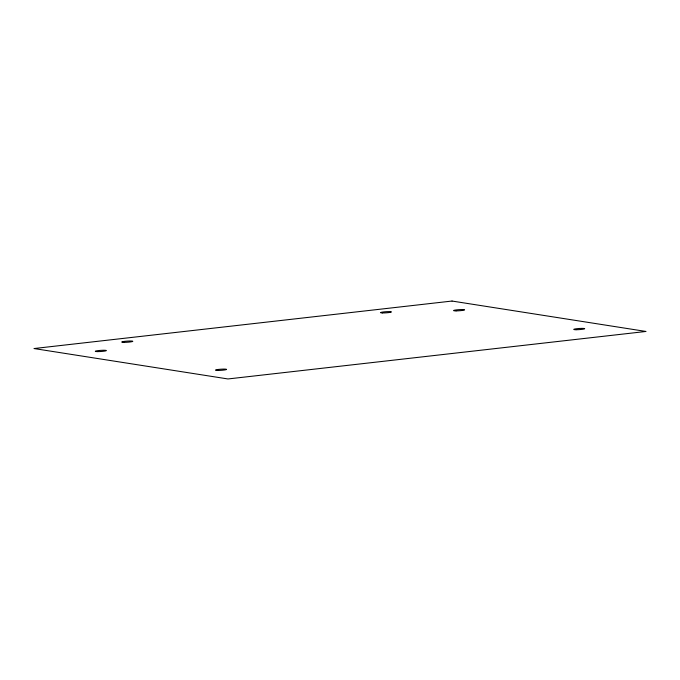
<?xml version="1.0" encoding="UTF-8"?>
<svg xmlns="http://www.w3.org/2000/svg" width="680" height="680" viewBox="0 0 680 680"><rect width="100%" height="100%" fill="white"/><g stroke="black" fill="none" stroke-linecap="round" stroke-linejoin="round"><path stroke-width="1.02" d="M452.03 301.045L34 348.543L227.97 378.955L646 331.457L452.03 301.045M217.778 370.447A5.601 0.578 -3.8 0 0 226.559 369.452A5.601 0.578 -3.8 0 0 218.637 369.401A5.601 0.578 -3.8 0 0 217.778 370.447M97.656 351.611A5.551 0.57 -3.8 0 0 106.36 350.625A5.551 0.57 -3.8 0 0 98.515 350.565A5.551 0.57 -3.8 0 0 97.656 351.611M124.066 342.354A5.576 0.57 -3.8 0 0 132.812 341.36A5.576 0.57 -3.8 0 0 124.924 341.309A5.576 0.57 -3.8 0 0 124.066 342.354M382.304 312.936A5.508 0.57 -3.8 0 0 391.382 312.043A5.508 0.57 -3.8 0 0 384.37 311.839A5.508 0.57 -3.8 0 0 382.304 312.936M456.059 310.887A5.542 0.57 -3.8 0 0 464.593 309.876A5.542 0.57 -3.8 0 0 456.552 309.868A5.542 0.57 -3.8 0 0 456.059 310.887M576.037 329.724A5.534 0.57 -3.8 0 0 584.715 328.738A5.534 0.57 -3.8 0 0 576.887 328.686A5.534 0.57 -3.8 0 0 576.037 329.724"/></g></svg>
